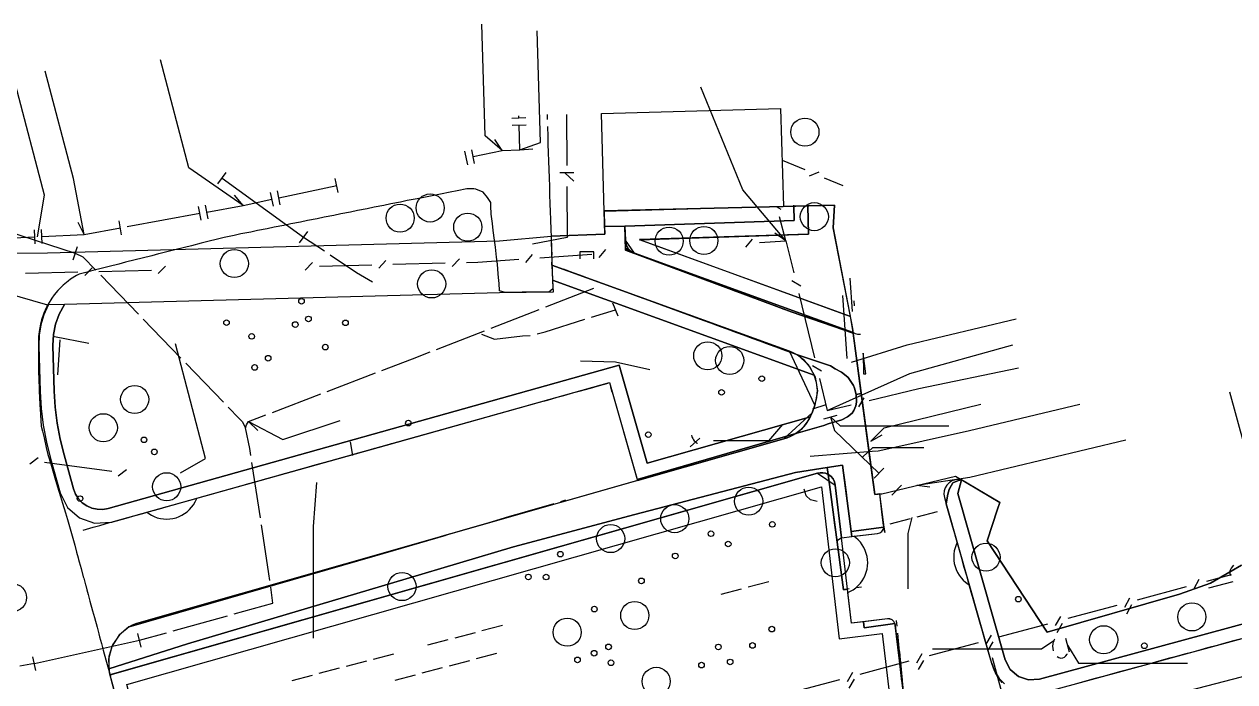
# Model space of a CAD drawing. Header units: metres. Extents: x 16996 to 17837, y 14166 to 14459.
# Drawn here: x 17619.6 to 17705.8, y 14389.5 to 14436.3 of the extents above; entities that cross this region are included whole.
import ezdxf

# ---------------------------------------------------------------- set-up
doc = ezdxf.new("R2010")
doc.units = ezdxf.units.M
for name, color, linetype in [('BOUNDARY', 7, 'Continuous'), ('BUILDING', 7, 'Continuous'), ('CURB', 7, 'Continuous'), ('ELECTR_CABLE', 7, 'Continuous'), ('ELECTR_CABLE_COMM', 7, 'Continuous'), ('GAS', 7, 'Continuous'), ('GRASS', 7, 'Continuous'), ('HEAT', 7, 'Continuous'), ('OVERHEAD_POWER_LINE', 7, 'Continuous'), ('ROAD', 7, 'Continuous'), ('SEWER', 7, 'Continuous'), ('SIDEWALK_PATH', 7, 'Continuous'), ('TREE', 3, 'Continuous'), ('WATER_PIPELINE', 7, 'Continuous')]:
    doc.layers.add(name, color=color, linetype=linetype)

# ---------------------------------------------------------------- blocks, each defined once
blk = doc.blocks.new('СИРЕНЬ_ОБЫКНОВЕННАЯ')
blk.add_circle((0, 0), 0.2)
blk = doc.blocks.new('СНЕЖНОЯГОДНИК_MAGIC_BERRY')
blk.add_circle((0, 0), 0.2)
blk = doc.blocks.new('СПИРЕЯ_GREFSHEIM')
blk.add_circle((0, 0), 0.2)
blk = doc.blocks.new('СПИРЕЯ_БУМАЛЬДА')
blk.add_circle((0, 0), 0.2)
blk = doc.blocks.new('СПИРЕЯ_ALBA')
blk.add_circle((0, 0), 0.2)
blk = doc.blocks.new('ВЕЙНИК_КАРЛ_ФЕСТЕР')
blk.add_circle((0, 0), 0.2)
blk = doc.blocks.new('БРУННЕРА_МИСТЕР_МОРС')
blk.add_circle((0, 0), 0.2)
blk = doc.blocks.new('ХОСТА_BARBARA_ANN')
blk.add_circle((0, 0), 0.2)

msp = doc.modelspace()

# ---------------------------------------------------------------- linework, layer by layer
at = {"layer": 'BOUNDARY'}
msp.add_lwpolyline([(17614.85, 14420.027), (17621.259, 14420.057), (17653.428, 14420.913), (17657.089, 14421.252), (17660.92, 14421.408), (17660.874, 14423.061), (17673.622, 14423.366), (17677.264, 14423.471), (17677.179, 14421.855), (17678.558, 14414.688), (17680.127, 14402.854), (17680.623, 14402.92), (17685.872, 14404.172), (17689.038, 14402.3), (17688.865, 14401.808), (17688.129, 14399.572), (17692.392, 14393.056), (17701.828, 14395.779), (17704.038, 14396.553), (17706.236, 14397.828)], dxfattribs=at)
at = {"layer": 'BUILDING'}
msp.add_lwpolyline([(17673.625, 14423.366), (17660.871, 14423.01), (17660.676, 14429.98), (17673.431, 14430.336)], close=True, dxfattribs=at)
at = {"layer": 'CURB'}
for points in [[(17656.802, 14429.92), (17656.814, 14429.566)], [(17656.831, 14429.066), (17656.854, 14428.359), (17656.871, 14427.859), (17656.894, 14427.152), (17656.911, 14426.652), (17656.934, 14425.945), (17656.95, 14425.445), (17656.974, 14424.738), (17656.99, 14424.238), (17657.014, 14423.531), (17657.03, 14423.031), (17657.05, 14422.427), (17657.054, 14422.324), (17657.07, 14421.824), (17657.094, 14421.117), (17657.11, 14420.617), (17657.118, 14420.383), (17657.134, 14419.91)], [(17663.243, 14403.85), (17673.671, 14406.821), (17675.67, 14408.684), (17675.867, 14409.228), (17674.068, 14413.071), (17657.157, 14419.2), (17657.15, 14419.41), (17657.157, 14419.2), (17657.164, 14419.005), (17657.175, 14418.703), (17657.192, 14418.203), (17657.217, 14417.496), (17656.942, 14417.276), (17656.234, 14417.27), (17655.734, 14417.265), (17655.027, 14417.259), (17654.527, 14417.254), (17653.819, 14417.248), (17653.428, 14417.362), (17653.385, 14417.897), (17653.372, 14418.067), (17653.332, 14418.565), (17653.276, 14419.271), (17653.215, 14419.767), (17653.128, 14420.47), (17653.067, 14420.966), (17652.98, 14421.668), (17652.918, 14422.164), (17652.835, 14422.831), (17652.834, 14422.867), (17652.813, 14423.366), (17652.802, 14423.641), (17652.576, 14424.01), (17652.26, 14424.375), (17651.745, 14424.611), (17651.604, 14424.616), (17651.104, 14424.631), (17650.41, 14424.492), (17649.92, 14424.394), (17649.226, 14424.255), (17648.736, 14424.157), (17648.042, 14424.018), (17647.552, 14423.92), (17646.858, 14423.781), (17646.368, 14423.683), (17645.674, 14423.544), (17645.183, 14423.446), (17644.489, 14423.307), (17643.999, 14423.209), (17643.305, 14423.07), (17642.815, 14422.972), (17642.121, 14422.833), (17641.631, 14422.735), (17640.937, 14422.596), (17640.447, 14422.498), (17639.753, 14422.359), (17639.262, 14422.261), (17638.568, 14422.122), (17638.078, 14422.024), (17637.384, 14421.885), (17636.894, 14421.787), (17636.2, 14421.648), (17635.71, 14421.55), (17635.016, 14421.411), (17634.525, 14421.313), (17633.93, 14421.194), (17633.833, 14421.169), (17633.348, 14421.046), (17632.662, 14420.873), (17632.177, 14420.75), (17631.491, 14420.577), (17631.006, 14420.454), (17630.32, 14420.281), (17629.835, 14420.158), (17629.184, 14419.994), (17629.149, 14419.985), (17628.665, 14419.862), (17627.978, 14419.689), (17627.494, 14419.566), (17626.808, 14419.393), (17626.323, 14419.27), (17625.637, 14419.096), (17625.152, 14418.974), (17624.466, 14418.8), (17623.981, 14418.678), (17623.498, 14418.556), (17623.317, 14418.451), (17622.895, 14418.183), (17622.716, 14418.058), (17622.359, 14417.76), (17622.342, 14417.743), (17621.991, 14417.387), (17621.73, 14417.079), (17621.555, 14416.831), (17621.29, 14416.407), (17621.227, 14416.3), (17621.074, 14415.976), (17621.028, 14415.88), (17620.986, 14415.769), (17620.824, 14415.296), (17620.741, 14414.999), (17620.668, 14414.606), (17620.614, 14414.11), (17620.61, 14413.939), (17620.606, 14413.402), (17620.603, 14412.902), (17620.599, 14412.382), (17620.603, 14412.195), (17620.612, 14411.695), (17620.626, 14410.987), (17620.644, 14410.487), (17620.656, 14410.216), (17620.675, 14409.78), (17620.697, 14409.281), (17620.698, 14409.271), (17620.747, 14408.575), (17620.782, 14408.076), (17620.804, 14407.766), (17620.807, 14407.719), (17620.886, 14407.378), (17620.999, 14406.891), (17621.158, 14406.202), (17621.278, 14405.717), (17621.481, 14405.039), (17621.624, 14404.56), (17621.827, 14403.882), (17621.97, 14403.403), (17622.173, 14402.725), (17622.317, 14402.245), (17622.52, 14401.567), (17622.663, 14401.088), (17622.866, 14400.41), (17623.005, 14399.93), (17623.191, 14399.247), (17623.322, 14398.765), (17623.437, 14398.344), (17623.464, 14398.243), (17623.508, 14398.082), (17623.639, 14397.6), (17623.798, 14397.013), (17623.824, 14396.916), (17623.955, 14396.434), (17623.965, 14396.395), (17624.05, 14396.081), (17624.14, 14395.751), (17624.271, 14395.268), (17624.456, 14394.585), (17624.587, 14394.103), (17624.772, 14393.42), (17624.903, 14392.937), (17624.958, 14392.736), (17625.088, 14392.254), (17625.219, 14391.772), (17625.405, 14391.089), (17625.535, 14390.606), (17625.58, 14390.441), (17625.63, 14390.259), (17625.721, 14389.923), (17625.701, 14390.034), (17676.057, 14404.382), (17677.324, 14403.536), (17677.765, 14399.788), (17677.45, 14399.554), (17677.344, 14400.342), (17677.277, 14400.837), (17677.17, 14401.624), (17677.103, 14402.12), (17676.997, 14402.907)], [(17679.12, 14414.249), (17678.927, 14414.247), (17678.769, 14414.301), (17678.595, 14414.408), (17663.037, 14420.047), (17662.378, 14420.962), (17662.352, 14421.974), (17674.391, 14422.358), (17674.361, 14423.451)], [(17662.359, 14421.614), (17662.354, 14421.871), (17662.352, 14421.974)], [(17678.295, 14414.462), (17677.614, 14414.693), (17677.141, 14414.854), (17676.459, 14415.085), (17675.986, 14415.246), (17675.305, 14415.478), (17674.831, 14415.639), (17674.17, 14415.863), (17674.15, 14415.871), (17673.682, 14416.045), (17673.007, 14416.296), (17672.539, 14416.471), (17671.864, 14416.722), (17671.396, 14416.896), (17670.722, 14417.148), (17670.253, 14417.322), (17669.579, 14417.573), (17669.11, 14417.748), (17668.436, 14417.999), (17667.967, 14418.174), (17667.293, 14418.425), (17666.824, 14418.599), (17666.15, 14418.85), (17665.682, 14419.025), (17665.007, 14419.276), (17664.539, 14419.451), (17663.864, 14419.702), (17663.396, 14419.876), (17662.722, 14420.127), (17662.384, 14420.395), (17662.381, 14420.534), (17662.369, 14421.114)], [(17676.148, 14412.293), (17675.446, 14412.527), (17674.972, 14412.686), (17674.599, 14412.81), (17674.273, 14412.929), (17673.804, 14413.101), (17673.109, 14413.356), (17672.639, 14413.528), (17671.945, 14413.782), (17671.475, 14413.954), (17670.78, 14414.209), (17670.311, 14414.381), (17669.616, 14414.636), (17669.147, 14414.808), (17668.452, 14415.062), (17667.982, 14415.234), (17667.288, 14415.489), (17666.818, 14415.661), (17666.123, 14415.915), (17665.654, 14416.087), (17664.959, 14416.342), (17664.49, 14416.514), (17663.795, 14416.768), (17663.326, 14416.94), (17662.631, 14417.195), (17662.161, 14417.367), (17661.834, 14417.486), (17661.467, 14417.621), (17660.997, 14417.793), (17660.302, 14418.048), (17659.833, 14418.22), (17659.138, 14418.474), (17658.669, 14418.646), (17657.974, 14418.901)], [(17676.973, 14412.018), (17676.622, 14412.135)], [(17623.789, 14400.332), (17624.488, 14400.528), (17624.969, 14400.663), (17625.668, 14400.859), (17626.149, 14400.994), (17626.848, 14401.19), (17627.329, 14401.325), (17628.028, 14401.521), (17628.509, 14401.656), (17629.208, 14401.852), (17629.689, 14401.987), (17630.387, 14402.182), (17630.869, 14402.317), (17631.567, 14402.513), (17632.049, 14402.648), (17632.747, 14402.844), (17633.229, 14402.979), (17633.927, 14403.175), (17634.409, 14403.31), (17635.107, 14403.506), (17635.589, 14403.641), (17636.287, 14403.837), (17636.768, 14403.972), (17637.467, 14404.168), (17637.948, 14404.303), (17638.647, 14404.499), (17639.128, 14404.634), (17639.827, 14404.829), (17640.308, 14404.964), (17641.007, 14405.16), (17641.488, 14405.295), (17642.187, 14405.491), (17642.668, 14405.626), (17643.366, 14405.822), (17643.848, 14405.957), (17644.546, 14406.153), (17645.028, 14406.288), (17645.378, 14406.386), (17645.726, 14406.484), (17646.208, 14406.618), (17646.906, 14406.814), (17647.388, 14406.949), (17648.087, 14407.144), (17648.568, 14407.279), (17649.267, 14407.474), (17649.748, 14407.609), (17650.447, 14407.804), (17650.928, 14407.939), (17651.627, 14408.134), (17652.108, 14408.269), (17652.807, 14408.464), (17653.289, 14408.599), (17653.987, 14408.795), (17654.469, 14408.929), (17655.167, 14409.125), (17655.649, 14409.259), (17656.347, 14409.455), (17656.829, 14409.59), (17657.527, 14409.785), (17658.009, 14409.92), (17658.708, 14410.115), (17659.189, 14410.25), (17659.888, 14410.445), (17660.369, 14410.58), (17661.068, 14410.775), (17661.255, 14410.828), (17663.243, 14403.85)], [(17661.325, 14410.53), (17661.409, 14410.177)], [(17677.834, 14404.942), (17677.905, 14404.405), (17677.97, 14403.909), (17678.111, 14402.835), (17678.176, 14402.339), (17678.317, 14401.265), (17678.383, 14400.769), (17678.453, 14400.232)], [(17676.93, 14403.402), (17676.877, 14403.796)], [(17689.192, 14389.483), (17688.988, 14389.752), (17688.723, 14390.173), (17688.655, 14390.309), (17688.468, 14390.825), (17688.317, 14391.301), (17688.125, 14391.975), (17687.988, 14392.455), (17687.796, 14393.129), (17687.659, 14393.61), (17687.468, 14394.284), (17687.331, 14394.765), (17687.139, 14395.438), (17687.003, 14395.919), (17686.811, 14396.593), (17686.674, 14397.074), (17686.483, 14397.747), (17686.346, 14398.228), (17686.154, 14398.902), (17686.018, 14399.383), (17685.826, 14400.057), (17685.689, 14400.538), (17685.498, 14401.211), (17685.361, 14401.692), (17685.215, 14402.205), (17685.244, 14402.37), (17685.33, 14402.862), (17685.333, 14402.879), (17685.431, 14403.212), (17685.587, 14403.51)], [(17657.294, 14402.21), (17656.617, 14402.012), (17656.137, 14401.872), (17655.46, 14401.674), (17654.98, 14401.534), (17654.302, 14401.336), (17653.822, 14401.196), (17653.145, 14400.998), (17652.665, 14400.858), (17651.987, 14400.66), (17651.507, 14400.52), (17650.83, 14400.322), (17650.35, 14400.182), (17649.673, 14399.984), (17649.193, 14399.844), (17648.515, 14399.646), (17648.035, 14399.505), (17647.358, 14399.308), (17646.878, 14399.167), (17646.201, 14398.97), (17645.721, 14398.829), (17645.043, 14398.631), (17644.563, 14398.491), (17643.885, 14398.296), (17643.405, 14398.157), (17642.727, 14397.961), (17642.246, 14397.823), (17641.568, 14397.627), (17641.088, 14397.488), (17640.41, 14397.292), (17639.929, 14397.154), (17639.251, 14396.958), (17638.771, 14396.819), (17638.093, 14396.624), (17637.613, 14396.485), (17636.934, 14396.289), (17636.454, 14396.151), (17635.776, 14395.955), (17635.296, 14395.816), (17634.618, 14395.621), (17634.137, 14395.482), (17633.459, 14395.286), (17632.979, 14395.147), (17632.301, 14394.952), (17631.82, 14394.813), (17631.142, 14394.617), (17630.662, 14394.479), (17629.984, 14394.283), (17629.503, 14394.144), (17628.825, 14393.949)], [(17658.113, 14402.449), (17657.774, 14402.35)], [(17680.789, 14400.547), (17680.694, 14401.251), (17680.627, 14401.746), (17680.532, 14402.45)], [(17678.301, 14396.141), (17677.918, 14396.09), (17677.864, 14396.494), (17677.797, 14396.989), (17677.69, 14397.776), (17677.623, 14398.272), (17677.517, 14399.059)], [(17679.19, 14396.261), (17678.797, 14396.208)], [(17628.345, 14393.81), (17628.006, 14393.712)], [(17681.725, 14393.494), (17681.686, 14393.896)], [(17682.154, 14389.094), (17682.105, 14389.592), (17682.1, 14389.643), (17682.027, 14390.395), (17681.978, 14390.893), (17681.9, 14391.696), (17681.852, 14392.193), (17681.773, 14392.997)], [(17706.142, 14392.571), (17705.66, 14392.439), (17704.984, 14392.255), (17704.501, 14392.124), (17703.826, 14391.94), (17703.343, 14391.809), (17702.667, 14391.625), (17702.185, 14391.494), (17701.509, 14391.31), (17701.027, 14391.179), (17700.351, 14390.995), (17699.868, 14390.863), (17699.193, 14390.679), (17698.71, 14390.548), (17698.034, 14390.364), (17697.552, 14390.233), (17696.876, 14390.049), (17696.394, 14389.918), (17695.718, 14389.734), (17695.235, 14389.603), (17694.56, 14389.419)]]:
    msp.add_lwpolyline(points, dxfattribs=at)
at = {"layer": 'ELECTR_CABLE'}
for points in [[(17633.381, 14424.984), (17633.967, 14425.794)], [(17633.674, 14425.389), (17639.477, 14421.191)], [(17618.39, 14421.607), (17623.219, 14420.037)], [(17639.184, 14420.786), (17639.77, 14421.596)], [(17639.477, 14421.191), (17640.963, 14420.211)], [(17623.065, 14419.562), (17623.374, 14420.513)], [(17623.219, 14420.037), (17623.759, 14419.784), (17624.685, 14418.826)], [(17641.379, 14419.933), (17643.234, 14418.673), (17644.373, 14418.011)], [(17625.032, 14418.466), (17627.713, 14415.694)], [(17656.713, 14416.222), (17660.132, 14417.554)], [(17652.828, 14414.708), (17656.247, 14416.04)], [(17659.975, 14415.485), (17661.673, 14416.019)], [(17661.869, 14415.558), (17661.477, 14416.479)], [(17628.061, 14415.334), (17630.741, 14412.562)], [(17656.092, 14414.303), (17656.679, 14414.449), (17659.498, 14415.335)], [(17648.943, 14413.194), (17652.362, 14414.526)], [(17652.134, 14414.286), (17653.072, 14413.911), (17655.053, 14414.162), (17655.605, 14414.194)], [(17645.054, 14411.693), (17647.224, 14412.524), (17648.477, 14413.012)], [(17631.089, 14412.202), (17633.769, 14409.43)], [(17641.16, 14410.202), (17644.587, 14411.514)], [(17637.266, 14408.711), (17640.693, 14410.023)], [(17634.117, 14409.07), (17634.879, 14408.282), (17635.1, 14408.053), (17635.352, 14407.606)], [(17635.352, 14407.606), (17635.408, 14407.829), (17635.547, 14408.053), (17636.799, 14408.532)], [(17635.547, 14408.053), (17638.01, 14406.772), (17642.09, 14408.137)], [(17635.724, 14405.643), (17635.65, 14406.13), (17635.352, 14407.606)], [(17635.547, 14408.053), (17636.23, 14407.416)], [(17673.572, 14407.853), (17672.579, 14406.681), (17668.647, 14406.681)], [(17636.397, 14401.197), (17635.799, 14405.149)], [(17676.042, 14402.369), (17675.562, 14402.489), (17675.246, 14402.758), (17675.105, 14403.251)], [(17637.065, 14396.751), (17636.999, 14397.214), (17636.471, 14400.703)], [(17682.763, 14401.233), (17682.489, 14400.08), (17682.489, 14396.148)], [(17634.531, 14394.368), (17637.294, 14395.14), (17637.135, 14396.256)], [(17630.201, 14393.157), (17634.05, 14394.233)], [(17627.903, 14391.997), (17627.687, 14392.973)], [(17627.795, 14392.485), (17629.719, 14393.023)], [(17620.317, 14390.824), (17627.795, 14392.485)], [(17620.426, 14390.336), (17620.209, 14391.312)], [(17620.317, 14390.824), (17619.28, 14390.635)]]:
    msp.add_lwpolyline(points, dxfattribs=at)
at = {"layer": 'ELECTR_CABLE_COMM'}
for points in [[(17673.799, 14420.932), (17670.744, 14424.55), (17667.743, 14431.866)], [(17673.531, 14426.671), (17675.144, 14425.99)], [(17675.487, 14425.558), (17676.182, 14425.84)], [(17676.526, 14425.407), (17677.849, 14424.849)], [(17673.477, 14423.159), (17673.145, 14423.351)], [(17673.799, 14420.932), (17673.346, 14422.622)], [(17673.799, 14420.932), (17673.027, 14421.458)], [(17660.506, 14419.74), (17660.998, 14420.306)], [(17670.944, 14420.467), (17671.435, 14421.033)], [(17671.938, 14420.802), (17673.799, 14420.932)], [(17673.799, 14420.932), (17674.36, 14418.636)], [(17639.592, 14418.841), (17640.109, 14419.383)], [(17644.822, 14418.968), (17645.339, 14419.51)], [(17645.83, 14419.257), (17649.561, 14419.348)], [(17650.052, 14419.095), (17650.569, 14419.637)], [(17651.06, 14419.384), (17651.869, 14419.404), (17654.785, 14419.607)], [(17655.287, 14419.376), (17655.779, 14419.942)], [(17656.281, 14419.711), (17660.004, 14419.971)], [(17619.68, 14418.622), (17623.411, 14418.713)], [(17623.902, 14418.46), (17624.419, 14419.002)], [(17624.91, 14418.749), (17628.641, 14418.84)], [(17629.132, 14418.587), (17629.649, 14419.129)], [(17640.6, 14419.13), (17644.331, 14419.221)], [(17674.218, 14418.102), (17674.858, 14417.712)], [(17674.716, 14417.178), (17675.838, 14412.586)], [(17630.716, 14404.401), (17632.499, 14405.421), (17630.353, 14413.582)], [(17676.755, 14408.832), (17682.636, 14411.478), (17689.958, 14413.526)], [(17675.696, 14412.052), (17676.336, 14411.662)], [(17679.741, 14409.565), (17683.262, 14410.416), (17690.362, 14411.889)], [(17676.194, 14411.128), (17676.755, 14408.832)], [(17706.674, 14397.543), (17707.517, 14402.435), (17705.41, 14410.145)], [(17676.755, 14408.832), (17678.455, 14409.249)], [(17678.989, 14409.107), (17679.377, 14409.748)], [(17676.497, 14408.246), (17677.458, 14408.523)], [(17676.978, 14408.384), (17677.255, 14407.424), (17680.429, 14404.378)], [(17676.978, 14408.384), (17677.68, 14407.76), (17685.408, 14407.76)], [(17679.248, 14405.51), (17680, 14406.21), (17683.629, 14406.21)], [(17619.996, 14405.038), (17620.592, 14405.493)], [(17621.038, 14405.166), (17625.826, 14404.522)], [(17680.083, 14404.018), (17680.776, 14404.739)], [(17626.271, 14404.195), (17626.867, 14404.65)], [(17681.34, 14402.813), (17682.032, 14403.534)], [(17705.661, 14397.832), (17705.659, 14397.83), (17705.5, 14397.631), (17705.411, 14397.426), (17705.4, 14397.229), (17705.452, 14397.086)], [(17703.771, 14396.695), (17705.514, 14397.162)], [(17698.837, 14395.373), (17702.322, 14396.307)], [(17702.859, 14396.176), (17703.234, 14396.826)], [(17703.911, 14396.215), (17705.654, 14396.682)], [(17697.925, 14394.854), (17698.299, 14395.503)], [(17693.902, 14394.05), (17697.388, 14394.984)], [(17698.062, 14394.373), (17698.437, 14395.022)], [(17688.968, 14392.727), (17692.453, 14393.661)], [(17692.99, 14393.531), (17693.365, 14394.18)], [(17693.126, 14393.05), (17693.501, 14393.699)], [(17688.056, 14392.208), (17688.431, 14392.857)], [(17684.033, 14391.404), (17687.519, 14392.339)], [(17692.872, 14392.445), (17691.996, 14391.844), (17684.23, 14391.844)], [(17688.189, 14391.726), (17688.564, 14392.376)], [(17692.949, 14392.555), (17692.906, 14392.509), (17692.872, 14392.445), (17692.837, 14392.381), (17692.795, 14392.23), (17692.782, 14392.065), (17692.799, 14391.895), (17692.841, 14391.74)], [(17693.988, 14391.645), (17693.731, 14392.611)], [(17693.86, 14392.128), (17694.634, 14390.847), (17702.384, 14390.847)], [(17679.099, 14390.082), (17682.585, 14391.016)], [(17683.122, 14390.886), (17683.496, 14391.535)], [(17683.253, 14390.403), (17683.628, 14391.052)], [(17693.121, 14391.334), (17693.122, 14391.333), (17693.245, 14391.26), (17693.374, 14391.224), (17693.501, 14391.228), (17693.526, 14391.233)], [(17693.526, 14391.233), (17693.642, 14391.283), (17693.742, 14391.369), (17693.82, 14391.487), (17693.832, 14391.516)], [(17678.187, 14389.563), (17678.562, 14390.212)], [(17674.165, 14388.759), (17677.65, 14389.693)], [(17678.317, 14389.08), (17678.691, 14389.729)]]:
    msp.add_lwpolyline(points, dxfattribs=at)
at = {"layer": 'GAS'}
for points in [[(17653.608, 14427.36), (17652.398, 14428.403), (17652.172, 14436.342)], [(17654.86, 14427.403), (17656.33, 14427.932), (17656.105, 14435.871)], [(17635.165, 14423.443), (17631.317, 14426.119), (17629.293, 14433.814)], [(17623.85, 14421.38), (17623.098, 14425.358), (17621.087, 14433.006)], [(17620.524, 14421.216), (17621.043, 14424.176), (17618.972, 14432.05)], [(17654.796, 14429.652), (17654.791, 14429.831)], [(17655.296, 14429.666), (17654.297, 14429.638)], [(17655.31, 14429.166), (17654.311, 14429.138)], [(17654.86, 14427.403), (17654.811, 14429.152)], [(17653.608, 14427.36), (17653.09, 14428.136)], [(17651.162, 14426.329), (17650.955, 14427.307)], [(17651.651, 14426.433), (17651.444, 14427.411)], [(17651.548, 14426.922), (17653.608, 14427.36)], [(17653.608, 14427.36), (17654.86, 14427.403)], [(17654.86, 14427.403), (17655.792, 14427.472)], [(17637.715, 14423.985), (17641.837, 14424.86)], [(17641.941, 14424.371), (17641.733, 14425.349)], [(17635.165, 14423.443), (17634.569, 14424.162)], [(17635.165, 14423.443), (17637.226, 14423.881)], [(17637.33, 14423.392), (17637.122, 14424.37)], [(17637.819, 14423.496), (17637.611, 14424.474)], [(17626.925, 14421.941), (17632.09, 14422.883)], [(17632.18, 14422.391), (17632.001, 14423.375)], [(17632.672, 14422.48), (17632.492, 14423.464)], [(17632.582, 14422.972), (17635.165, 14423.443)], [(17623.85, 14421.38), (17623.437, 14422.218)], [(17626.523, 14421.359), (17626.343, 14422.343)], [(17617.335, 14421.058), (17620.343, 14421.207)], [(17620.367, 14420.707), (17620.318, 14421.706)], [(17620.867, 14420.732), (17620.817, 14421.731)], [(17620.842, 14421.231), (17623.85, 14421.38)], [(17623.85, 14421.38), (17626.433, 14421.851)]]:
    msp.add_lwpolyline(points, dxfattribs=at)
at = {"layer": 'GRASS'}
for points in [[(17675.418, 14421.39), (17675.362, 14423.416), (17674.362, 14423.387), (17674.391, 14422.358), (17662.352, 14421.974), (17662.378, 14420.962), (17662.431, 14420.665), (17662.566, 14420.403), (17662.772, 14420.191), (17663.037, 14420.047), (17678.595, 14414.408), (17678.558, 14414.688), (17678.393, 14415.545), (17663.377, 14420.987)], [(17677.179, 14421.855), (17677.264, 14423.471), (17675.362, 14423.416), (17675.418, 14421.39), (17663.377, 14421.006), (17678.393, 14415.545)], [(17675.83, 14411.369), (17675.533, 14411.928), (17675.131, 14412.408), (17674.638, 14412.793), (17674.068, 14413.071), (17657.157, 14419.2), (17657.199, 14418.121)], [(17675.548, 14408.396), (17675.581, 14408.466), (17675.612, 14408.538), (17675.642, 14408.611), (17675.67, 14408.684), (17675.867, 14409.228), (17676.006, 14409.759), (17676.046, 14410.302), (17675.987, 14410.843), (17675.83, 14411.369), (17657.199, 14418.121), (17657.232, 14417.276), (17653.428, 14417.209), (17622.457, 14416.385), (17622.085, 14415.713), (17621.821, 14414.997), (17621.669, 14414.249), (17621.633, 14413.482), (17621.73, 14410.231), (17621.8, 14409.081), (17621.939, 14407.938), (17622.146, 14406.806), (17622.423, 14405.688), (17623.102, 14403.256), (17623.245, 14402.889), (17623.455, 14402.56), (17623.724, 14402.278), (17624.047, 14402.051), (17624.408, 14401.893), (17624.789, 14401.809), (17625.179, 14401.8), (17625.568, 14401.869), (17661.944, 14412.059), (17663.931, 14405.086)], [(17674.504, 14407.204), (17674.823, 14407.447), (17675.106, 14407.73), (17675.349, 14408.047), (17675.548, 14408.396), (17663.931, 14405.086), (17661.944, 14412.059), (17625.568, 14401.869), (17625.179, 14401.8), (17624.789, 14401.809), (17624.408, 14401.893), (17624.047, 14402.051), (17623.724, 14402.278), (17623.455, 14402.56), (17623.245, 14402.889), (17623.102, 14403.256), (17622.423, 14405.688), (17622.146, 14406.806), (17621.939, 14407.938), (17621.8, 14409.081), (17621.73, 14410.231), (17621.633, 14413.482), (17621.669, 14414.249), (17621.821, 14414.997), (17622.085, 14415.713), (17622.457, 14416.385), (17621.284, 14416.354), (17620.985, 14415.663), (17620.776, 14414.944), (17620.658, 14414.204), (17620.633, 14413.452), (17620.731, 14410.201), (17620.804, 14408.991), (17620.95, 14407.788), (17621.169, 14406.596), (17621.459, 14405.419), (17622.139, 14402.987), (17622.669, 14401.94), (17623.527, 14401.197), (17624.599, 14400.825), (17625.771, 14400.888), (17645.378, 14406.386), (17661.255, 14410.828), (17663.218, 14403.939)], [(17673.671, 14406.821), (17673.89, 14406.893), (17674.102, 14406.981), (17674.307, 14407.085), (17674.504, 14407.204), (17663.218, 14403.939), (17663.243, 14403.85)], [(17677.324, 14403.536), (17677.268, 14403.77), (17677.159, 14403.98), (17677.004, 14404.159), (17676.809, 14404.298), (17677.918, 14396.089), (17678.194, 14396.127), (17677.765, 14399.788)], [(17685.685, 14403.698), (17686.091, 14403.865), (17686.303, 14403.917), (17686.079, 14403.923), (17685.844, 14403.902), (17685.624, 14403.828), (17685.427, 14403.706), (17685.261, 14403.538), (17685.139, 14403.336), (17685.069, 14403.115), (17685.051, 14402.883), (17685.088, 14402.65), (17685.215, 14402.205), (17685.333, 14402.879), (17685.431, 14403.212)], [(17626.905, 14389.337), (17676.331, 14403.42), (17677.601, 14392.6), (17680.66, 14392.959), (17681.176, 14388.568), (17681.131, 14387.854), (17680.85, 14387.219), (17680.368, 14386.719), (17679.724, 14386.407), (17665.429, 14382.44), (17649.855, 14378.094), (17633.136, 14373.584), (17632.746, 14373.52), (17632.354, 14373.532), (17631.973, 14373.621), (17631.613, 14373.784), (17631.292, 14374.015), (17631.025, 14374.302), (17630.819, 14374.635), (17630.681, 14375.006)], [(17681.04, 14394.011), (17679.319, 14393.809), (17679.377, 14393.383), (17681.571, 14393.679), (17681.488, 14393.828), (17681.364, 14393.938), (17681.211, 14394.002)]]:
    msp.add_lwpolyline(points, close=True, dxfattribs=at)
for points in [[(17682.169, 14388.684), (17681.595, 14393.572), (17681.586, 14393.626), (17681.571, 14393.679), (17679.377, 14393.383), (17679.319, 14393.809), (17678.478, 14393.71), (17678.194, 14396.127), (17677.918, 14396.089), (17676.809, 14404.298), (17676.63, 14404.374), (17676.441, 14404.414), (17676.249, 14404.416), (17676.057, 14404.382), (17625.691, 14390.031), (17627.49, 14383.4)], [(17710.637, 14394.83), (17691.862, 14389.721), (17691.075, 14389.667), (17690.353, 14389.909), (17689.773, 14390.402), (17689.413, 14391.104), (17686.05, 14402.924), (17686.303, 14403.917), (17686.091, 14403.865), (17685.685, 14403.698), (17685.431, 14403.212), (17685.333, 14402.879), (17685.215, 14402.205), (17688.393, 14391.034), (17688.655, 14390.309), (17688.695, 14390.229), (17688.996, 14389.774), (17689.371, 14389.384)], [(17706.236, 14397.828), (17704.038, 14396.553), (17701.828, 14395.779), (17692.392, 14393.056), (17688.129, 14399.572), (17688.865, 14401.808), (17689.038, 14402.3), (17686.303, 14403.917), (17686.05, 14402.924), (17689.413, 14391.104), (17689.773, 14390.402), (17690.353, 14389.909), (17691.075, 14389.667), (17691.862, 14389.721), (17710.637, 14394.83)], [(17692.33, 14388.812), (17710.899, 14393.865)]]:
    msp.add_lwpolyline(points, dxfattribs=at)
at = {"layer": 'HEAT'}
msp.add_lwpolyline([(17687.336, 14379.368), (17690.516, 14383.906), (17688.512, 14391.239)], dxfattribs=at)
at = {"layer": 'OVERHEAD_POWER_LINE'}
for points in [[(17621.746, 14414.117), (17624.2, 14413.639)], [(17622.131, 14413.884), (17621.952, 14411.39)], [(17659.175, 14412.387), (17661.673, 14412.298)], [(17661.673, 14412.298), (17664.117, 14411.773)]]:
    msp.add_lwpolyline(points, dxfattribs=at)
at = {"layer": 'ROAD'}
for points in [[(17615.143, 14418.122), (17621.253, 14416.355), (17621.254, 14416.355), (17621.254, 14416.354), (17621.208, 14416.258), (17621.207, 14416.254), (17621.208, 14416.25), (17621.209, 14416.247), (17621.212, 14416.245), (17621.216, 14416.243), (17621.22, 14416.244), (17621.223, 14416.246), (17621.226, 14416.249), (17621.284, 14416.353), (17620.986, 14415.664), (17620.986, 14415.663), (17620.777, 14414.944), (17620.776, 14414.943), (17620.659, 14414.204), (17620.659, 14414.203), (17620.634, 14413.452), (17620.634, 14413.451), (17620.731, 14410.202), (17620.731, 14410.201), (17620.804, 14408.991), (17620.804, 14408.99), (17620.95, 14407.788), (17621.169, 14406.596), (17621.46, 14405.419), (17622.139, 14402.988), (17622.14, 14402.986), (17622.669, 14401.941), (17622.671, 14401.938), (17623.526, 14401.198), (17623.529, 14401.196), (17624.597, 14400.825), (17624.601, 14400.825), (17625.772, 14400.888), (17625.774, 14400.888), (17625.788, 14400.892), (17625.838, 14400.906), (17628.319, 14401.601), (17628.452, 14401.502), (17628.645, 14401.386), (17628.849, 14401.29), (17629.062, 14401.214), (17629.281, 14401.159), (17629.504, 14401.126), (17629.73, 14401.115), (17629.955, 14401.126), (17630.178, 14401.159), (17630.397, 14401.214), (17630.61, 14401.29), (17630.814, 14401.386), (17631.007, 14401.502), (17631.189, 14401.637), (17631.356, 14401.789), (17631.507, 14401.956), (17631.642, 14402.137), (17631.758, 14402.331), (17631.854, 14402.535), (17631.877, 14402.598), (17661.254, 14410.828), (17661.255, 14410.828), (17661.256, 14410.827), (17663.218, 14403.939), (17663.243, 14403.851), (17663.243, 14403.85), (17649.632, 14399.972), (17627.755, 14393.739), (17627.572, 14393.68), (17627.394, 14393.61), (17627.393, 14393.61), (17627.22, 14393.529), (17627.219, 14393.529), (17627.051, 14393.437), (17627.05, 14393.436), (17627.047, 14393.434), (17626.317, 14392.829), (17626.315, 14392.826), (17625.821, 14392.043), (17625.82, 14392.04), (17625.589, 14391.143), (17625.588, 14391.14), (17625.648, 14390.193), (17625.648, 14390.19), (17625.648, 14390.185), (17628.051, 14381.062)], [(17682.17, 14388.685), (17682.11, 14389.55), (17681.901, 14391.686), (17681.9, 14391.69), (17681.898, 14391.693), (17681.894, 14391.695), (17681.891, 14391.695), (17681.887, 14391.694), (17681.884, 14391.692), (17681.882, 14391.688), (17681.882, 14391.684), (17682.069, 14389.543), (17681.596, 14393.572), (17681.596, 14393.573), (17681.587, 14393.626), (17681.586, 14393.627), (17681.572, 14393.678), (17681.571, 14393.68), (17681.49, 14393.826), (17681.487, 14393.829), (17681.366, 14393.937), (17681.363, 14393.939), (17681.213, 14394.001), (17681.209, 14394.002), (17681.042, 14394.011), (17681.04, 14394.011), (17678.479, 14393.71), (17678.478, 14393.711), (17678.223, 14395.883), (17678.412, 14395.972), (17678.605, 14396.088), (17678.787, 14396.223), (17678.954, 14396.375), (17679.105, 14396.542), (17679.24, 14396.723), (17679.356, 14396.917), (17679.452, 14397.121), (17679.528, 14397.333), (17679.583, 14397.552), (17679.616, 14397.775), (17679.628, 14398.001), (17679.616, 14398.226), (17679.583, 14398.45), (17679.528, 14398.669), (17679.452, 14398.881), (17679.356, 14399.085), (17679.24, 14399.279), (17679.105, 14399.46), (17678.954, 14399.627), (17678.787, 14399.779), (17678.636, 14399.891), (17680.327, 14400.089), (17680.328, 14400.089), (17680.491, 14400.138), (17680.494, 14400.14), (17680.627, 14400.237), (17680.63, 14400.24), (17680.723, 14400.376), (17680.724, 14400.378), (17680.787, 14400.546), (17680.788, 14400.546), (17680.839, 14400.164), (17680.84, 14400.16), (17680.843, 14400.157), (17680.846, 14400.156), (17680.85, 14400.156), (17680.854, 14400.157), (17680.857, 14400.159), (17680.858, 14400.163), (17680.859, 14400.167), (17680.501, 14402.903), (17680.501, 14402.904), (17680.623, 14402.92), (17680.624, 14402.92), (17685.872, 14404.172), (17685.873, 14404.172), (17686.303, 14403.918), (17686.303, 14403.917), (17686.08, 14403.924), (17686.079, 14403.923), (17685.846, 14403.903), (17685.844, 14403.902), (17685.626, 14403.829), (17685.623, 14403.828), (17685.428, 14403.706), (17685.426, 14403.705), (17685.262, 14403.539), (17685.261, 14403.537), (17685.14, 14403.337), (17685.139, 14403.335), (17685.069, 14403.116), (17685.069, 14403.114), (17685.052, 14402.884), (17685.052, 14402.882), (17685.089, 14402.651), (17685.089, 14402.65), (17685.215, 14402.205), (17686.001, 14399.442), (17685.925, 14399.281), (17685.849, 14399.069), (17685.794, 14398.85), (17685.761, 14398.626), (17685.75, 14398.401), (17685.761, 14398.175), (17685.794, 14397.952), (17685.849, 14397.733), (17685.925, 14397.521), (17686.021, 14397.317), (17686.137, 14397.123), (17686.272, 14396.942), (17686.423, 14396.775), (17686.59, 14396.623), (17686.772, 14396.488), (17686.855, 14396.439), (17688.119, 14391.997), (17688.393, 14391.035), (17688.393, 14391.034), (17688.466, 14390.833), (17688.655, 14390.309), (17688.655, 14390.308), (17688.831, 14389.961), (17688.832, 14389.959), (17689.192, 14389.484)], [(17692.33, 14388.812), (17710.899, 14393.865)]]:
    msp.add_lwpolyline(points, dxfattribs=at)
at = {"layer": 'SEWER'}
for points in [[(17658.2, 14429.923), (17658.216, 14426.286)], [(17658.703, 14425.76), (17657.712, 14425.755)], [(17658.065, 14425.757), (17658.706, 14425.159)], [(17658.223, 14424.786), (17658.24, 14421.149)], [(17658.24, 14421.149), (17655.777, 14420.689)], [(17660.135, 14419.648), (17660.135, 14420.148), (17659.135, 14420.148), (17659.135, 14419.648)], [(17676.656, 14409.25), (17675.704, 14408.943)], [(17679.844, 14406.672), (17680.806, 14407.606), (17687.69, 14409.291)], [(17679.844, 14406.672), (17680.664, 14407.119)], [(17684.58, 14401.635), (17683.129, 14401.255)], [(17682.645, 14401.128), (17681.194, 14400.749)], [(17669.197, 14395.771), (17670.647, 14396.153)], [(17671.131, 14396.281), (17672.581, 14396.663)], [(17702.495, 14388.923), (17730.097, 14396.081)], [(17653.623, 14393.532), (17652.172, 14393.152)], [(17651.688, 14393.025), (17650.237, 14392.645)], [(17649.753, 14392.519), (17648.302, 14392.139)], [(17643.949, 14391), (17642.498, 14390.62)], [(17645.884, 14391.506), (17644.433, 14391.126)], [(17649.858, 14390.673), (17651.308, 14391.055)], [(17651.791, 14391.183), (17653.242, 14391.565)], [(17642.014, 14390.493), (17640.563, 14390.113)], [(17647.924, 14390.163), (17649.374, 14390.546)], [(17640.079, 14389.987), (17638.628, 14389.607)], [(17645.99, 14389.654), (17647.44, 14390.036)]]:
    msp.add_lwpolyline(points, dxfattribs=at)
at = {"layer": 'SIDEWALK_PATH'}
for points in [[(17674.391, 14422.358), (17674.362, 14423.387), (17673.622, 14423.366), (17660.874, 14423.061), (17660.905, 14421.934), (17662.352, 14421.974)], [(17662.387, 14420.252), (17662.352, 14421.974), (17660.905, 14421.934), (17660.92, 14421.408), (17657.089, 14421.252), (17657.154, 14419.279), (17657.157, 14419.2), (17674.068, 14413.071), (17674.213, 14413.014), (17674.353, 14412.95), (17674.491, 14412.88), (17674.624, 14412.802), (17676.973, 14412.018), (17677.32, 14411.82), (17677.754, 14411.571), (17677.864, 14411.508), (17678.237, 14411.184), (17678.339, 14411.039), (17678.611, 14410.621), (17678.697, 14410.423), (17678.809, 14409.978), (17679.174, 14410.045), (17678.602, 14414.356), (17674.17, 14415.863)], [(17662.378, 14420.962), (17662.352, 14421.974), (17662.387, 14420.252), (17674.17, 14415.863), (17678.602, 14414.356), (17678.595, 14414.408), (17663.037, 14420.047), (17662.772, 14420.191), (17662.566, 14420.403), (17662.431, 14420.665)], [(17678.809, 14409.978), (17678.697, 14410.423), (17678.611, 14410.621), (17678.339, 14411.039), (17678.237, 14411.184), (17677.864, 14411.508), (17677.754, 14411.571), (17677.32, 14411.82), (17676.973, 14412.018), (17674.624, 14412.802), (17675.396, 14412.116), (17675.88, 14411.235), (17676.047, 14410.245), (17675.867, 14409.228), (17675.67, 14408.684), (17675.47, 14408.247), (17675.206, 14407.85), (17674.882, 14407.5), (17674.504, 14407.204), (17676.502, 14407.782), (17676.816, 14407.891), (17677.786, 14408.178), (17678.199, 14408.382), (17678.526, 14408.659), (17678.648, 14408.832), (17678.783, 14409.18), (17678.826, 14409.439)], [(17679.174, 14410.045), (17678.809, 14409.978), (17678.826, 14409.439), (17678.783, 14409.18), (17678.648, 14408.832), (17678.526, 14408.659), (17678.199, 14408.382), (17677.786, 14408.178), (17676.816, 14407.891), (17676.502, 14407.782), (17674.504, 14407.204), (17674.307, 14407.085), (17674.102, 14406.981), (17673.89, 14406.893), (17673.671, 14406.821), (17649.632, 14399.972), (17644.563, 14398.491), (17627.05, 14393.436), (17626.363, 14392.878), (17625.876, 14392.161), (17625.615, 14391.333), (17625.604, 14390.448), (17631.201, 14392.238), (17646.773, 14396.856), (17654.428, 14399.148), (17663.064, 14401.432), (17674.484, 14404.419), (17676.743, 14404.785), (17677.834, 14404.942), (17678.452, 14400.24), (17680.767, 14400.544), (17680.768, 14400.598), (17680.764, 14400.652), (17680.641, 14401.636), (17680.5, 14402.903), (17680.127, 14402.854), (17679.784, 14405.443)], [(17676.809, 14404.298), (17676.743, 14404.785), (17674.484, 14404.419), (17663.064, 14401.432), (17654.428, 14399.148), (17646.773, 14396.856), (17631.201, 14392.238), (17625.604, 14390.448), (17625.621, 14390.343), (17625.641, 14390.238), (17625.664, 14390.134), (17625.692, 14390.031), (17676.057, 14404.382), (17676.249, 14404.416), (17676.441, 14404.414), (17676.63, 14404.374)], [(17677.834, 14404.942), (17676.743, 14404.785), (17676.809, 14404.298), (17677.004, 14404.159), (17677.159, 14403.98), (17677.268, 14403.77), (17677.324, 14403.536), (17677.765, 14399.788), (17678.501, 14399.875), (17678.452, 14400.24)], [(17678.452, 14400.24), (17678.501, 14399.875), (17680.327, 14400.089), (17680.493, 14400.138), (17680.628, 14400.238), (17680.723, 14400.377), (17680.767, 14400.544)], [(17644.563, 14398.491), (17649.632, 14399.972), (17627.755, 14393.739), (17627.572, 14393.68), (17627.393, 14393.61), (17627.219, 14393.529), (17627.05, 14393.436)]]:
    msp.add_lwpolyline(points, close=True, dxfattribs=at)
at = {"layer": 'TREE'}
for centre in [(17675.161, 14428.662), (17648.485, 14423.262), (17646.347, 14422.539), (17651.16, 14421.899), (17675.831, 14422.641), (17667.969, 14420.941), (17665.494, 14420.898), (17634.549, 14419.303), (17648.593, 14417.854), (17668.244, 14412.74), (17669.807, 14412.404), (17627.453, 14409.627), (17625.219, 14407.617), (17629.729, 14403.415), (17671.154, 14402.386), (17665.895, 14401.141), (17661.331, 14399.724), (17677.328, 14398.001), (17688.05, 14398.401), (17646.484, 14396.309), (17618.758, 14395.523), (17663.048, 14394.251), (17702.704, 14394.148), (17658.238, 14393.06), (17696.426, 14392.525), (17664.575, 14389.562)]:
    msp.add_circle(centre, 1, dxfattribs=at)
at = {"layer": 'WATER_PIPELINE'}
for points in [[(17678.536, 14415.898), (17678.38, 14418.259)], [(17678.157, 14412.54), (17677.859, 14417.036)], [(17678.678, 14416.29), (17678.654, 14416.651)], [(17678.474, 14412.29), (17682.449, 14413.521), (17690.196, 14415.369)], [(17679.491, 14411.455), (17679.296, 14412.924), (17679.34, 14411.451), (17679.491, 14411.455)], [(17680.268, 14405.954), (17686.863, 14407.428), (17694.733, 14409.305)], [(17642.794, 14406.617), (17642.964, 14405.634)], [(17667.681, 14406.882), (17666.981, 14406.263)], [(17667.08, 14407.095), (17667.081, 14407.088), (17667.108, 14407.002), (17667.142, 14406.92), (17667.184, 14406.84), (17667.232, 14406.765), (17667.287, 14406.694), (17667.348, 14406.629), (17667.414, 14406.569), (17667.486, 14406.516), (17667.514, 14406.498)], [(17683.124, 14403.517), (17686.898, 14404.105), (17698, 14406.753)], [(17680.221, 14405.95), (17675.542, 14405.564)], [(17640.39, 14403.73), (17640.157, 14400.593), (17640.157, 14392.642)], [(17683.124, 14403.517), (17684.052, 14403.408)]]:
    msp.add_lwpolyline(points, dxfattribs=at)

# ---------------------------------------------------------------- block references
at = {"layer": 'BUSH'}
for name, p in [('ВЕЙНИК_КАРЛ_ФЕСТЕР', (17639.328, 14416.617)), ('ВЕЙНИК_КАРЛ_ФЕСТЕР', (17633.987, 14415.097)), ('СПИРЕЯ_ALBA', (17638.882, 14414.96)), ('СНЕЖНОЯГОДНИК_MAGIC_BERRY', (17639.821, 14415.362)), ('СПИРЕЯ_ALBA', (17642.457, 14415.084)), ('СНЕЖНОЯГОДНИК_MAGIC_BERRY', (17635.783, 14414.12)), ('СПИРЕЯ_ALBA', (17641.021, 14413.356)), ('СПИРЕЯ_ALBA', (17636.954, 14412.563)), ('ВЕЙНИК_КАРЛ_ФЕСТЕР', (17635.989, 14411.909)), ('СИРЕНЬ_ОБЫКНОВЕННАЯ', (17672.09, 14411.11)), ('СИРЕНЬ_ОБЫКНОВЕННАЯ', (17669.226, 14410.137)), ('СПИРЕЯ_БУМАЛЬДА', (17646.935, 14407.944)), ('СНЕЖНОЯГОДНИК_MAGIC_BERRY', (17664.009, 14407.123)), ('СПИРЕЯ_GREFSHEIM', (17628.116, 14406.757)), ('ХОСТА_BARBARA_ANN', (17628.853, 14405.898)), ('ВЕЙНИК_КАРЛ_ФЕСТЕР', (17623.564, 14402.57)), ('ХОСТА_BARBARA_ANN', (17672.838, 14400.738)), ('СНЕЖНОЯГОДНИК_MAGIC_BERRY', (17668.471, 14400.071)), ('ХОСТА_BARBARA_ANN', (17669.701, 14399.341)), ('ВЕЙНИК_КАРЛ_ФЕСТЕР', (17657.752, 14398.618)), ('СНЕЖНОЯГОДНИК_MAGIC_BERRY', (17665.93, 14398.488)), ('СПИРЕЯ_ALBA', (17655.476, 14396.994)), ('БРУННЕРА_МИСТЕР_МОРС', (17656.738, 14396.987)), ('ВЕЙНИК_КАРЛ_ФЕСТЕР', (17663.522, 14396.713)), ('СНЕЖНОЯГОДНИК_MAGIC_BERRY', (17690.352, 14395.412)), ('СИРЕНЬ_ОБЫКНОВЕННАЯ', (17660.172, 14394.704)), ('СНЕЖНОЯГОДНИК_MAGIC_BERRY', (17672.801, 14393.281)), ('СПИРЕЯ_БУМАЛЬДА', (17660.155, 14391.565)), ('СПИРЕЯ_БУМАЛЬДА', (17661.182, 14392.015)), ('СПИРЕЯ_ALBA', (17669, 14392.013)), ('СИРЕНЬ_ОБЫКНОВЕННАЯ', (17671.43, 14392.117)), ('СНЕЖНОЯГОДНИК_MAGIC_BERRY', (17699.321, 14392.097)), ('СПИРЕЯ_GREFSHEIM', (17658.971, 14391.089)), ('БРУННЕРА_МИСТЕР_МОРС', (17661.353, 14390.887)), ('БРУННЕРА_МИСТЕР_МОРС', (17667.8, 14390.718)), ('СПИРЕЯ_ALBA', (17669.84, 14390.942))]:
    msp.add_blockref(name, p, dxfattribs=at)

doc.saveas('drawing.dxf')
